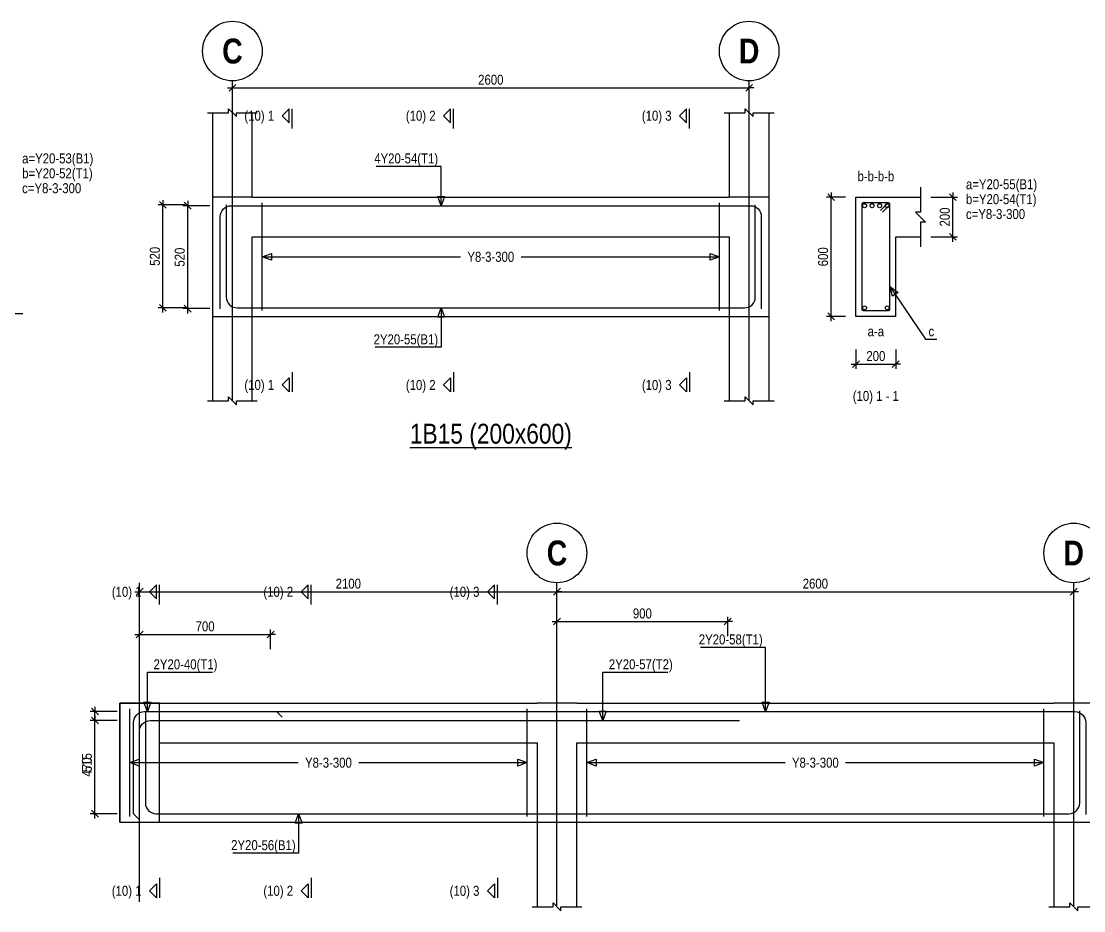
# Model space of a CAD drawing. Extents: x 0 to 206258, y -403073 to 0.
# Drawn here: x 51953 to 62645, y -273364 to -264414 of the extents above; entities that cross this region are included whole.
import ezdxf
from ezdxf.enums import TextEntityAlignment as Align
from ezdxf.lldxf.tags import DXFTag

# ---------------------------------------------------------------- set-up
doc = ezdxf.new("R2010")
doc.units = 0
doc.header["$LTSCALE"] = 1000
for name, color, linetype in [('Axis Circle(Dir 2)', 150, 'Continuous'), ('Axis Label(Dir 1)', 7, 'Continuous'), ('Axis Line(Dir 2)', 150, 'CENTER2'), ('Break Line', 5, 'Continuous'), ('Dimension Line', 5, 'Continuous'), ('Front Elevation Line', 40, 'Continuous'), ('Leader Line', 5, 'Continuous'), ('Link Line', 3, 'Continuous'), ('Rebar Kink', 4, 'Continuous'), ('Rebar Label', 6, 'Continuous'), ('Rebar Line', 7, 'Continuous'), ('Section Label', 1, 'Continuous'), ('Section Line', 1, 'Continuous'), ('Top Rebar Label', 6, 'Continuous'), ('Top Rebar Line', 7, 'Continuous')]:
    doc.layers.add(name, color=color, linetype=linetype)
for name, color, linetype, true_color in [('Back Elevation Line', 191, 'HIDDEN2', 0xd4aaff), ('Beam Label(D)', 94, 'Continuous', 0x008100), ('Beam Line(D)', 112, 'Continuous', 0x00bd5e), ('Link Label', 94, 'Continuous', 0x008100)]:
    doc.layers.add(name, color=color, linetype=linetype, true_color=true_color)
doc.styles.add('Axis Label(Dir 1)', font='ARIALNB.TTF', dxfattribs={"height": 250})
doc.styles.add('Beam Label(D)', font='ARIALN.TTF', dxfattribs={"height": 200})
doc.styles.add('Dimension Text', font='ARIALN.TTF', dxfattribs={"height": 100})
doc.styles.add('Link Label', font='ARIALN.TTF', dxfattribs={"height": 100})
doc.styles.add('Rebar Label', font='ARIALN.TTF', dxfattribs={"height": 100})
doc.styles.add('Section Label', font='ARIALN.TTF', dxfattribs={"height": 100})
doc.styles.add('Top Rebar Label', font='ARIALN.TTF', dxfattribs={"height": 100})
tags = doc.linetypes.add('CENTER2', pattern=[1.125, 0.75, -0.125, 0.125, -0.125]).pattern_tags.tags
tags[10:11] = [DXFTag(74, 4), DXFTag(75, 0), DXFTag(340, '0'), DXFTag(46, 0.0), DXFTag(50, 0.0), DXFTag(44, 0.0), DXFTag(45, 0.0)]
tags[8:9] = [DXFTag(74, 4), DXFTag(75, 0), DXFTag(340, '0'), DXFTag(46, 0.0), DXFTag(50, 0.0), DXFTag(44, 0.0), DXFTag(45, 0.0)]
tags[6:7] = [DXFTag(74, 4), DXFTag(75, 0), DXFTag(340, '0'), DXFTag(46, 0.0), DXFTag(50, 0.0), DXFTag(44, 0.0), DXFTag(45, 0.0)]
tags[4:5] = [DXFTag(74, 4), DXFTag(75, 0), DXFTag(340, '0'), DXFTag(46, 0.0), DXFTag(50, 0.0), DXFTag(44, 0.0), DXFTag(45, 0.0)]
tags = doc.linetypes.add('HIDDEN2', pattern=[0.1875, 0.125, -0.0625]).pattern_tags.tags
tags[6:7] = [DXFTag(74, 4), DXFTag(75, 0), DXFTag(340, '0'), DXFTag(46, 0.0), DXFTag(50, 0.0), DXFTag(44, 0.0), DXFTag(45, 0.0)]
tags[4:5] = [DXFTag(74, 4), DXFTag(75, 0), DXFTag(340, '0'), DXFTag(46, 0.0), DXFTag(50, 0.0), DXFTag(44, 0.0), DXFTag(45, 0.0)]
doc.dimstyles.new('BEAM', dxfattribs={"dimtxt": 100, "dimasz": 30, "dimexe": 48.3, "dimexo": 103.5, "dimgap": 30, "dimtad": 1, "dimtoh": 1, "dimdec": 1, "dimlfac": 0.5, "dimdsep": 46, "dimtxsty": 'Dimension Text', "dimblk": 'PCDIM_TICK', "dimcen": 0.09, "dimclrd": 5, "dimclre": 5, "dimclrt": 5, "dimadec": 1, "dimazin": 0, "dimtp": 1, "dimtm": 1, "dimtfac": 1, "dimtdec": 4, "dimtofl": 0, "dimtmove": 0, "dimatfit": 3, "dimfxl": 1, "dimtolj": 1, "dimtzin": 0, "dimarcsym": 0})

# ---------------------------------------------------------------- blocks, each defined once
blk = doc.blocks.new('PCDIM_TICK')
at = {"layer": 'Dimension Line', "color": 0, "transparency": 33554687}
for p, q in [((1.15, 1.15), (-1.15, -1.15)), ((1.61, 0), (0, 0))]:
    blk.add_line(p, q, dxfattribs=at)
blk = doc.blocks.new('*U3417')
at = {"layer": 'Dimension Line', "color": 5, "true_color": 0x0000ff, "transparency": 16777216}
for p, q in [((53852, -266270), (53580, -266270)), ((53628, -267306), (53628, -266270)), ((53852, -267306), (53580, -267306))]:
    blk.add_line(p, q, dxfattribs=at)
at = {"layer": 'Dimension Line', "color": 5, "true_color": 0x0000ff, "transparency": 16777216, "xscale": 30, "yscale": 30}
for p, rotation in [((53628, -266270), 89.99999999999447), ((53628, -267306), 269.9999999999834)]:
    blk.add_blockref('PCDIM_TICK', p, dxfattribs=dict(at, rotation=rotation))
at = {"layer": 'Dimension Line', "color": 5, "true_color": 0x0000ff, "transparency": 16777216, "insert": (53598, -266788), "char_height": 100, "width": 181.5, "attachment_point": 8, "rotation": 90, "style": 'Dimension Text'}
blk.add_mtext('520', dxfattribs=at)
blk = doc.blocks.new('*U3418')
at = {"layer": 'Dimension Line', "color": 5, "true_color": 0x0000ff, "transparency": 16777216}
for p, q in [((53602, -266262), (53330, -266262)), ((53378, -267298), (53378, -266262)), ((53602, -267298), (53330, -267298))]:
    blk.add_line(p, q, dxfattribs=at)
at = {"layer": 'Dimension Line', "color": 5, "true_color": 0x0000ff, "transparency": 16777216, "xscale": 30, "yscale": 30}
for p, rotation in [((53378, -266262), 89.99999999999447), ((53378, -267298), 269.9999999999834)]:
    blk.add_blockref('PCDIM_TICK', p, dxfattribs=dict(at, rotation=rotation))
at = {"layer": 'Dimension Line', "color": 5, "true_color": 0x0000ff, "transparency": 16777216, "insert": (53348, -266780), "char_height": 100, "width": 181.5, "attachment_point": 8, "rotation": 90, "style": 'Dimension Text'}
blk.add_mtext('520', dxfattribs=at)
blk = doc.blocks.new('*U3419')
at = {"layer": 'Dimension Line', "color": 5, "true_color": 0x0000ff, "transparency": 16777216}
for p, q in [((54078, -265231), (54078, -265036)), ((59278, -265231), (59278, -265036)), ((54078, -265084), (59278, -265084))]:
    blk.add_line(p, q, dxfattribs=at)
at = {"layer": 'Dimension Line', "color": 5, "true_color": 0x0000ff, "transparency": 16777216, "xscale": 30, "yscale": 30, "rotation": 180.0000000000004}
blk.add_blockref('PCDIM_TICK', (54078, -265084), dxfattribs=at)
at = {"layer": 'Dimension Line', "color": 5, "true_color": 0x0000ff, "transparency": 16777216, "xscale": 30, "yscale": 30}
blk.add_blockref('PCDIM_TICK', (59278, -265084), dxfattribs=at)
at = {"layer": 'Dimension Line', "color": 5, "true_color": 0x0000ff, "transparency": 16777216, "insert": (56678, -265054), "char_height": 100, "width": 247.25, "attachment_point": 8, "style": 'Dimension Text'}
blk.add_mtext('2600', dxfattribs=at)
blk = doc.blocks.new('*U3420')
at = {"layer": 'Dimension Line', "color": 5, "true_color": 0x0000ff, "transparency": 16777216}
for p, q in [((61106, -266184), (61376, -266184)), ((61328, -266584), (61328, -266184)), ((61106, -266584), (61376, -266584))]:
    blk.add_line(p, q, dxfattribs=at)
at = {"layer": 'Dimension Line', "color": 5, "true_color": 0x0000ff, "transparency": 16777216, "xscale": 30, "yscale": 30}
for p, rotation in [((61328, -266184), 89.99999999999447), ((61328, -266584), 269.9999999999834)]:
    blk.add_blockref('PCDIM_TICK', p, dxfattribs=dict(at, rotation=rotation))
at = {"layer": 'Dimension Line', "color": 5, "true_color": 0x0000ff, "transparency": 16777216, "insert": (61298, -266384), "char_height": 100, "width": 182.77, "attachment_point": 8, "rotation": 90, "style": 'Dimension Text'}
blk.add_mtext('200', dxfattribs=at)
blk = doc.blocks.new('*U3421')
at = {"layer": 'Dimension Line', "color": 5, "true_color": 0x0000ff, "transparency": 16777216}
for p, q in [((60249, -266184), (60055, -266184)), ((60103, -267384), (60103, -266184)), ((60249, -267384), (60055, -267384))]:
    blk.add_line(p, q, dxfattribs=at)
at = {"layer": 'Dimension Line', "color": 5, "true_color": 0x0000ff, "transparency": 16777216, "xscale": 30, "yscale": 30}
for p, rotation in [((60103, -266184), 89.99999999999447), ((60103, -267384), 269.9999999999834)]:
    blk.add_blockref('PCDIM_TICK', p, dxfattribs=dict(at, rotation=rotation))
at = {"layer": 'Dimension Line', "color": 5, "true_color": 0x0000ff, "transparency": 16777216, "insert": (60073, -266784), "char_height": 100, "width": 181.97, "attachment_point": 8, "rotation": 90, "style": 'Dimension Text'}
blk.add_mtext('600', dxfattribs=at)
blk = doc.blocks.new('*U3422')
at = {"layer": 'Dimension Line', "color": 5, "true_color": 0x0000ff, "transparency": 16777216}
for p, q in [((60353, -267718), (60353, -267913)), ((60753, -267718), (60753, -267913)), ((60353, -267864), (60753, -267864))]:
    blk.add_line(p, q, dxfattribs=at)
at = {"layer": 'Dimension Line', "color": 5, "true_color": 0x0000ff, "transparency": 16777216, "xscale": 30, "yscale": 30, "rotation": 180.0000000000004}
blk.add_blockref('PCDIM_TICK', (60353, -267864), dxfattribs=at)
at = {"layer": 'Dimension Line', "color": 5, "true_color": 0x0000ff, "transparency": 16777216, "xscale": 30, "yscale": 30}
blk.add_blockref('PCDIM_TICK', (60753, -267864), dxfattribs=at)
at = {"layer": 'Dimension Line', "color": 5, "true_color": 0x0000ff, "transparency": 16777216, "insert": (60553, -267834), "char_height": 100, "width": 182.77, "attachment_point": 8, "style": 'Dimension Text'}
blk.add_mtext('200', dxfattribs=at)
blk = doc.blocks.new('*U3461')
at = {"layer": 'Dimension Line', "color": 5, "true_color": 0x0000ff, "transparency": 16777216}
for p, q in [((53144, -270731), (53144, -270536)), ((53144, -270584), (54462, -270584)), ((54462, -270731), (54462, -270536))]:
    blk.add_line(p, q, dxfattribs=at)
at = {"layer": 'Dimension Line', "color": 5, "true_color": 0x0000ff, "transparency": 16777216, "xscale": 30, "yscale": 30, "rotation": 180.0000000000004}
blk.add_blockref('PCDIM_TICK', (53144, -270584), dxfattribs=at)
at = {"layer": 'Dimension Line', "color": 5, "true_color": 0x0000ff, "transparency": 16777216, "xscale": 30, "yscale": 30}
blk.add_blockref('PCDIM_TICK', (54462, -270584), dxfattribs=at)
at = {"layer": 'Dimension Line', "color": 5, "true_color": 0x0000ff, "transparency": 16777216, "insert": (53803, -270554), "char_height": 100, "width": 180.83, "attachment_point": 8, "style": 'Dimension Text'}
blk.add_mtext('700', dxfattribs=at)
blk = doc.blocks.new('*U3462')
at = {"layer": 'Dimension Line', "color": 5, "true_color": 0x0000ff, "transparency": 16777216}
for p, q in [((52918, -271360), (52646, -271360)), ((52694, -272388), (52694, -271360)), ((52918, -272388), (52646, -272388))]:
    blk.add_line(p, q, dxfattribs=at)
at = {"layer": 'Dimension Line', "color": 5, "true_color": 0x0000ff, "transparency": 16777216, "xscale": 30, "yscale": 30}
for p, rotation in [((52694, -271360), 89.99999999999447), ((52694, -272388), 269.9999999999834)]:
    blk.add_blockref('PCDIM_TICK', p, dxfattribs=dict(at, rotation=rotation))
at = {"layer": 'Dimension Line', "color": 5, "true_color": 0x0000ff, "transparency": 16777216, "insert": (52664, -271874), "char_height": 100, "width": 182.37, "attachment_point": 8, "rotation": 90, "style": 'Dimension Text'}
blk.add_mtext('515', dxfattribs=at)
blk = doc.blocks.new('*U3463')
at = {"layer": 'Dimension Line', "color": 5, "true_color": 0x0000ff, "transparency": 16777216}
for p, q in [((53144, -270301), (53144, -270106)), ((53144, -270154), (57344, -270154)), ((57344, -270301), (57344, -270106))]:
    blk.add_line(p, q, dxfattribs=at)
at = {"layer": 'Dimension Line', "color": 5, "true_color": 0x0000ff, "transparency": 16777216, "xscale": 30, "yscale": 30, "rotation": 180.0000000000004}
blk.add_blockref('PCDIM_TICK', (53144, -270154), dxfattribs=at)
at = {"layer": 'Dimension Line', "color": 5, "true_color": 0x0000ff, "transparency": 16777216, "xscale": 30, "yscale": 30}
blk.add_blockref('PCDIM_TICK', (57344, -270154), dxfattribs=at)
at = {"layer": 'Dimension Line', "color": 5, "true_color": 0x0000ff, "transparency": 16777216, "insert": (55244, -270124), "char_height": 100, "width": 247.25, "attachment_point": 8, "style": 'Dimension Text'}
blk.add_mtext('2100', dxfattribs=at)
blk = doc.blocks.new('*U3473')
at = {"layer": 'Dimension Line', "color": 5, "true_color": 0x0000ff, "transparency": 16777216}
for p, q in [((57344, -270601), (57344, -270406)), ((59062, -270601), (59062, -270406)), ((57344, -270454), (59062, -270454))]:
    blk.add_line(p, q, dxfattribs=at)
at = {"layer": 'Dimension Line', "color": 5, "true_color": 0x0000ff, "transparency": 16777216, "xscale": 30, "yscale": 30, "rotation": 180.0000000000004}
blk.add_blockref('PCDIM_TICK', (57344, -270454), dxfattribs=at)
at = {"layer": 'Dimension Line', "color": 5, "true_color": 0x0000ff, "transparency": 16777216, "xscale": 30, "yscale": 30}
blk.add_blockref('PCDIM_TICK', (59062, -270454), dxfattribs=at)
at = {"layer": 'Dimension Line', "color": 5, "true_color": 0x0000ff, "transparency": 16777216, "insert": (58203, -270424), "char_height": 100, "width": 181.5, "attachment_point": 8, "style": 'Dimension Text'}
blk.add_mtext('900', dxfattribs=at)
blk = doc.blocks.new('*U3474')
at = {"layer": 'Dimension Line', "color": 5, "true_color": 0x0000ff, "transparency": 16777216}
for p, q in [((52918, -271450), (52646, -271450)), ((52694, -272388), (52694, -271450)), ((52918, -272388), (52646, -272388))]:
    blk.add_line(p, q, dxfattribs=at)
at = {"layer": 'Dimension Line', "color": 5, "true_color": 0x0000ff, "transparency": 16777216, "xscale": 30, "yscale": 30}
for p, rotation in [((52694, -271450), 89.99999999999447), ((52694, -272388), 269.9999999999834)]:
    blk.add_blockref('PCDIM_TICK', p, dxfattribs=dict(at, rotation=rotation))
at = {"layer": 'Dimension Line', "color": 5, "true_color": 0x0000ff, "transparency": 16777216, "insert": (52664, -271919), "char_height": 100, "width": 184.72, "attachment_point": 8, "rotation": 90, "style": 'Dimension Text'}
blk.add_mtext('470', dxfattribs=at)
blk = doc.blocks.new('*U3476')
at = {"layer": 'Dimension Line', "color": 5, "true_color": 0x0000ff, "transparency": 16777216}
for p, q in [((57344, -270301), (57344, -270106)), ((57344, -270154), (62544, -270154)), ((62544, -270301), (62544, -270106))]:
    blk.add_line(p, q, dxfattribs=at)
at = {"layer": 'Dimension Line', "color": 5, "true_color": 0x0000ff, "transparency": 16777216, "xscale": 30, "yscale": 30, "rotation": 180.0000000000004}
blk.add_blockref('PCDIM_TICK', (57344, -270154), dxfattribs=at)
at = {"layer": 'Dimension Line', "color": 5, "true_color": 0x0000ff, "transparency": 16777216, "xscale": 30, "yscale": 30}
blk.add_blockref('PCDIM_TICK', (62544, -270154), dxfattribs=at)
at = {"layer": 'Dimension Line', "color": 5, "true_color": 0x0000ff, "transparency": 16777216, "insert": (59944, -270124), "char_height": 100, "width": 247.25, "attachment_point": 8, "style": 'Dimension Text'}
blk.add_mtext('2600', dxfattribs=at)

msp = doc.modelspace()

# ---------------------------------------------------------------- linework, layer by layer
at = {"layer": 'Axis Circle(Dir 2)', "transparency": 33554687}
for centre in [(54077.965, -264714.284), (59277.965, -264714.284), (57343.964, -269764.284), (62543.964, -269764.284)]:
    msp.add_circle(centre, 300, dxfattribs=at)
at = {"layer": 'Axis Line(Dir 2)', "transparency": 33554687}
for points in [[(54077.965, -268234.284), (54077.965, -265014.284)], [(59277.965, -268234.284), (59277.965, -265014.284)], [(53143.964, -273274.284), (53143.964, -270064.284)], [(57343.964, -273324.284), (57343.964, -270064.284)], [(62543.964, -273324.284), (62543.964, -270064.284)]]:
    msp.add_lwpolyline(points, dxfattribs=at)
at = {"layer": 'Back Elevation Line', "transparency": 33554687}
for points in [[(54277.965, -266184.284), (53877.965, -266184.284)], [(53877.965, -266184.284), (53877.965, -267384.284)], [(54277.965, -266184.284), (59077.965, -266184.284)], [(59477.965, -266184.284), (59077.965, -266184.284)], [(59477.965, -267384.284), (59477.965, -266184.284)], [(54277.965, -267384.284), (54277.965, -266584.284)], [(54277.965, -266584.284), (59077.965, -266584.284)], [(59077.965, -266584.284), (59077.965, -267384.284)], [(53877.965, -267384.284), (54277.965, -267384.284)], [(59077.965, -267384.284), (59477.965, -267384.284)], [(53343.964, -271274.284), (52943.964, -271274.284)], [(52943.964, -271274.284), (52943.964, -272474.284)], [(53343.964, -271274.284), (57143.964, -271274.284)], [(57543.964, -271274.284), (57143.964, -271274.284)], [(57543.964, -271274.284), (62343.964, -271274.284)], [(62743.964, -271274.284), (62343.964, -271274.284)], [(53343.964, -272474.284), (53343.964, -271674.284)], [(53343.964, -271674.284), (57143.964, -271674.284)], [(57143.964, -271674.284), (57143.964, -272474.284)], [(57543.964, -272474.284), (57543.964, -271674.284)], [(57543.964, -271674.284), (62343.964, -271674.284)], [(62343.964, -271674.284), (62343.964, -272474.284)], [(52943.964, -272474.284), (53343.964, -272474.284)], [(57143.964, -272474.284), (57543.964, -272474.284)], [(62343.964, -272474.284), (62743.964, -272474.284)]]:
    msp.add_lwpolyline(points, dxfattribs=at)
at = {"layer": 'Beam Line(D)', "transparency": 33554687}
for points in [[(53877.965, -265334.284), (53877.965, -266184.284)], [(54277.965, -266184.284), (54277.965, -265334.284)], [(59077.965, -265334.284), (59077.965, -266184.284)], [(59477.965, -266184.284), (59477.965, -265334.284)], [(53877.965, -266184.284), (53877.965, -268234.284)], [(54277.965, -266184.284), (59077.965, -266184.284)], [(59477.965, -268234.284), (59477.965, -266184.284)], [(60352.965, -266184.284), (60752.965, -266184.284)], [(60752.965, -267384.284), (60352.965, -267384.284), (60352.965, -266184.284)], [(60752.965, -266184.284), (60752.965, -266184.284)], [(60752.965, -266184.284), (61002.965, -266184.284)], [(60752.965, -267384.284), (60752.965, -266584.284), (61002.965, -266584.284)], [(54277.965, -268234.284), (54277.965, -267384.284)], [(54277.965, -267384.284), (59077.965, -267384.284)], [(59077.965, -267384.284), (59077.965, -268234.284)], [(52943.964, -271274.284), (57143.964, -271274.284)], [(52943.964, -272474.284), (52943.964, -271274.284)], [(57543.964, -271274.284), (57143.964, -271274.284)], [(57543.964, -271274.284), (62343.964, -271274.284)], [(62743.964, -271274.284), (62343.964, -271274.284)], [(52943.964, -272474.284), (57143.964, -272474.284)], [(57143.964, -272474.284), (57143.964, -273324.284)], [(57543.964, -273324.284), (57543.964, -272474.284)], [(57543.964, -272474.284), (62343.964, -272474.284)], [(62343.964, -272474.284), (62343.964, -273324.284)]]:
    msp.add_lwpolyline(points, dxfattribs=at)
at = {"layer": 'Break Line', "transparency": 33554687}
for points in [[(53827.965, -265334.284), (54037.965, -265334.284), (54037.965, -265294.284), (54117.965, -265374.284), (54117.965, -265334.284), (54327.965, -265334.284)], [(59027.965, -265334.284), (59237.965, -265334.284), (59237.965, -265294.284), (59317.965, -265374.284), (59317.965, -265334.284), (59527.965, -265334.284)], [(61002.965, -266084.284), (61002.965, -266334.284), (60952.965, -266334.284), (61052.965, -266434.284), (61002.965, -266434.284), (61002.965, -266684.284)], [(53827.965, -268234.284), (54037.965, -268234.284), (54037.965, -268194.284), (54117.965, -268274.284), (54117.965, -268234.284), (54327.965, -268234.284)], [(59027.965, -268234.284), (59237.965, -268234.284), (59237.965, -268194.284), (59317.965, -268274.284), (59317.965, -268234.284), (59527.965, -268234.284)], [(57093.964, -273324.284), (57303.964, -273324.284), (57303.964, -273284.284), (57383.964, -273364.284), (57383.964, -273324.284), (57593.964, -273324.284)], [(62293.964, -273324.284), (62503.964, -273324.284), (62503.964, -273284.284), (62583.964, -273364.284), (62583.964, -273324.284), (62793.965, -273324.284)]]:
    msp.add_lwpolyline(points, dxfattribs=at)
at = {"layer": 'Front Elevation Line', "transparency": 33554687}
for points in [[(53343.964, -271274.284), (52943.964, -271274.284)], [(52943.964, -271274.284), (52943.964, -272474.284)], [(53343.964, -272474.284), (53343.964, -271274.284)], [(52943.964, -272474.284), (53343.964, -272474.284)]]:
    msp.add_lwpolyline(points, dxfattribs=at)
at = {"layer": 'Leader Line', "transparency": 33554687}
for points in [[(56177.965, -266270.284), (56177.965, -265874.284), (55522.973, -265874.284)], [(56143.763, -266176.314), (56212.167, -266176.314), (56177.965, -266270.284), (56143.763, -266176.314)], [(54377.965, -266784.284), (54471.934, -266750.082), (54471.934, -266818.486), (54377.965, -266784.284), (56373.321, -266784.284)], [(56982.609, -266784.284), (58977.965, -266784.284), (58883.996, -266818.486), (58883.996, -266750.082), (58977.965, -266784.284)], [(51496.532, -266824.282), (51854.533, -267354.284), (51967.662, -267354.284)], [(60775.905, -267143.009), (60719.221, -267181.297), (60694.965, -267084.284), (60775.905, -267143.009)], [(60694.965, -267084.284), (61052.965, -267614.284), (61166.094, -267614.284)], [(56177.965, -267298.284), (56177.965, -267694.284), (55515.291, -267694.284)], [(56212.167, -267392.253), (56143.763, -267392.253), (56177.965, -267298.284), (56212.167, -267392.253)], [(59443.964, -271360.284), (59443.964, -270714.284), (58788.973, -270714.284)], [(53221.964, -271360.284), (53221.964, -270964.284), (53876.955, -270964.284)], [(57803.964, -271450.284), (57803.964, -270964.284), (58458.955, -270964.284)], [(53187.762, -271266.314), (53256.166, -271266.314), (53221.964, -271360.284), (53187.762, -271266.314)], [(59409.762, -271266.314), (59478.166, -271266.314), (59443.964, -271360.284), (59409.762, -271266.314)], [(57769.762, -271356.314), (57838.166, -271356.314), (57803.964, -271450.284), (57769.762, -271356.314)], [(53043.964, -271874.284), (53137.933, -271840.082), (53137.933, -271908.486), (53043.964, -271874.284), (54739.32, -271874.284)], [(55348.608, -271874.284), (57043.964, -271874.284), (56949.995, -271908.486), (56949.995, -271840.082), (57043.964, -271874.284)], [(57643.964, -271874.284), (57737.933, -271840.082), (57737.933, -271908.486), (57643.964, -271874.284), (59639.32, -271874.284)], [(60248.608, -271874.284), (62243.964, -271874.284), (62149.994, -271908.486), (62149.994, -271840.082), (62243.964, -271874.284)], [(54743.964, -272388.284), (54743.964, -272784.284), (54081.291, -272784.284)], [(54778.166, -272482.253), (54709.762, -272482.253), (54743.964, -272388.284), (54778.166, -272482.253)]]:
    msp.add_lwpolyline(points, dxfattribs=at)
at = {"layer": 'Link Line', "transparency": 33554687}
for p, q in [((54377.965, -267326.284), (54377.965, -266242.284)), ((58977.965, -267326.284), (58977.965, -266242.284)), ((53043.964, -272416.284), (53043.964, -271332.284)), ((57043.964, -272416.284), (57043.964, -271332.284)), ((57643.964, -272416.284), (57643.964, -271332.284)), ((62243.964, -272416.284), (62243.964, -271332.284))]:
    msp.add_line(p, q, dxfattribs=at)
msp.add_lwpolyline([(60620.154, -266336.894), (60690.864, -266266.183, 0.668178638), (60680.965, -266242.284), (60424.965, -266242.284, 0.414213562), (60410.965, -266256.284), (60410.965, -267312.284, 0.414213562), (60424.965, -267326.284), (60680.965, -267326.284, 0.414213562), (60694.965, -267312.284), (60694.965, -266256.284, 0.668178638), (60671.065, -266246.384), (60600.355, -266317.095)], format="xyb", dxfattribs=at)
at = {"layer": 'Rebar Kink', "transparency": 33554687}
for p, q in [((54578.533, -271416.852), (54521.964, -271360.284)), ((53138.533, -272444.852), (53081.964, -272388.284)), ((53138.533, -272444.852), (53081.964, -272388.284))]:
    msp.add_line(p, q, dxfattribs=at)
at = {"layer": 'Rebar Line', "transparency": 33554687}
for points in [[(54015.965, -266262.284), (54015.965, -267188.328, 0.414213562), (54125.92, -267298.284), (59230.009, -267298.284, 0.414213543), (59339.965, -267188.328), (59339.965, -266262.284)], [(53201.964, -271360.284), (53201.964, -272278.328, 0.414213562), (53311.92, -272388.284), (62496.008, -272388.284, 0.414213543), (62605.964, -272278.328), (62605.965, -271352.284)]]:
    msp.add_lwpolyline(points, format="xyb", dxfattribs=at)
for centre in [(60438.965, -266270.284), (60514.965, -266270.284), (60590.965, -266270.284), (60666.965, -266270.284), (60438.965, -267298.284), (60666.965, -267298.284)]:
    msp.add_circle(centre, 20, dxfattribs=at)
at = {"layer": 'Section Line', "transparency": 33554687}
for points in [[(54647.965, -265294.284), (54577.254, -265364.994), (54647.965, -265435.705), (54647.965, -265294.284)], [(54677.965, -265494.284), (54677.965, -265294.284)], [(56272.965, -265294.284), (56202.254, -265364.994), (56272.965, -265435.705), (56272.965, -265294.284)], [(56302.965, -265494.284), (56302.965, -265294.284)], [(58647.965, -265294.284), (58577.254, -265364.994), (58647.965, -265435.705), (58647.965, -265294.284)], [(58677.965, -265494.284), (58677.965, -265294.284)], [(54677.965, -267944.284), (54677.965, -268144.284)], [(56302.965, -267944.284), (56302.965, -268144.284)], [(58677.965, -267944.284), (58677.965, -268144.284)], [(54647.965, -268144.284), (54647.965, -268144.284), (54577.254, -268073.573), (54647.965, -268002.862), (54647.965, -268144.284)], [(56272.965, -268144.284), (56272.965, -268144.284), (56202.254, -268073.573), (56272.965, -268002.862), (56272.965, -268144.284)], [(58647.965, -268144.284), (58647.965, -268144.284), (58577.254, -268073.573), (58647.965, -268002.862), (58647.965, -268144.284)], [(53313.964, -270084.284), (53243.253, -270154.994), (53313.964, -270225.705), (53313.964, -270084.284)], [(53343.964, -270284.284), (53343.964, -270084.284)], [(54838.964, -270084.284), (54768.253, -270154.994), (54838.964, -270225.705), (54838.964, -270084.284)], [(54868.964, -270284.284), (54868.964, -270084.284)], [(56713.964, -270084.284), (56643.253, -270154.994), (56713.964, -270225.705), (56713.964, -270084.284)], [(56743.964, -270284.284), (56743.964, -270084.284)], [(53343.964, -273034.284), (53343.964, -273234.284)], [(54868.964, -273034.284), (54868.964, -273234.284)], [(56743.964, -273034.284), (56743.964, -273234.284)], [(53313.964, -273234.284), (53313.964, -273234.284), (53243.253, -273163.573), (53313.964, -273092.862), (53313.964, -273234.284)], [(54838.964, -273234.284), (54838.964, -273234.284), (54768.253, -273163.573), (54838.964, -273092.862), (54838.964, -273234.284)], [(56713.964, -273234.284), (56713.964, -273234.284), (56643.253, -273163.573), (56713.964, -273092.862), (56713.964, -273234.284)]]:
    msp.add_lwpolyline(points, dxfattribs=at)
at = {"layer": 'Top Rebar Line', "transparency": 33554687}
for points in [[(53955.965, -267306.284), (53955.965, -266380.239, -0.414213562), (54065.92, -266270.284), (59290.009, -266270.284, -0.414213562), (59399.965, -266380.239), (59399.965, -267306.284)], [(53081.964, -272388.284), (53081.964, -271470.239, -0.414213562), (53191.92, -271360.284), (54521.964, -271360.284)], [(53081.964, -272388.284), (53081.964, -271470.239, -0.414213562), (53191.92, -271360.284), (62556.008, -271360.284, -0.414213562), (62665.964, -271470.239), (62665.964, -272396.284)], [(53141.964, -272388.284), (53141.964, -271560.239, -0.414213562), (53251.92, -271450.284), (59181.964, -271450.284)]]:
    msp.add_lwpolyline(points, format="xyb", dxfattribs=at)

# ---------------------------------------------------------------- texts
at = {"layer": 'Axis Label(Dir 1)', "transparency": 33554687, "style": 'Axis Label(Dir 1)'}
for s, p in [('C', (54077.965, -264714.284)), ('D', (59277.965, -264714.284)), ('C', (57343.964, -269764.284)), ('D', (62543.964, -269764.284))]:
    msp.add_text(s, height=250, dxfattribs=at).set_placement(p, align=Align.MIDDLE_CENTER)
at = {"layer": 'Beam Label(D)', "transparency": 33554687, "style": 'Beam Label(D)'}
msp.add_text('%%U1B15 (200x600)', height=200, dxfattribs=at).set_placement((56677.965, -268464.284), align=Align.TOP_CENTER)
at = {"layer": 'Link Label', "transparency": 33554687, "style": 'Link Label'}
for s, p in [(' c=Y8-3-300', (51929.533, -266144.284)), (' c=Y8-3-300', (61427.965, -266404.284)), ('c', (61082.965, -267584.284))]:
    msp.add_text(s, height=100, dxfattribs=at).set_placement(p)
for p in [(56677.965, -266784.284), (55043.964, -271874.284), (59943.964, -271874.284)]:
    msp.add_text('Y8-3-300', height=100, dxfattribs=at).set_placement(p, align=Align.MIDDLE_CENTER)
at = {"layer": 'Rebar Label', "transparency": 33554687, "style": 'Rebar Label'}
for s, p in [(' a=Y20-53(B1)', (51929.533, -265844.284)), (' a=Y20-55(B1)', (61427.965, -266104.284))]:
    msp.add_text(s, height=100, dxfattribs=at).set_placement(p)
for s, p in [('b-b-b-b', (60552.965, -266054.284)), ('a-a', (60552.965, -267614.284))]:
    msp.add_text(s, height=100, dxfattribs=at).set_placement(p, align=Align.BOTTOM_CENTER)
for s, p in [(' 2Y20-55(B1)', (56147.965, -267664.284)), (' 2Y20-56(B1)', (54713.964, -272754.284))]:
    msp.add_text(s, height=100, dxfattribs=at).set_placement(p, align=Align.RIGHT)
at = {"layer": 'Section Label', "transparency": 33554687, "style": 'Section Label'}
for s, p in [('(10) 1', (54497.254, -265364.994)), ('(10) 2', (56122.254, -265364.994)), ('(10) 3', (58497.254, -265364.994)), ('(10) 1', (54497.254, -268073.573)), ('(10) 2', (56122.254, -268073.573)), ('(10) 3', (58497.254, -268073.573)), ('(10) 1', (53163.253, -270154.994)), ('(10) 2', (54688.253, -270154.994)), ('(10) 3', (56563.253, -270154.994)), ('(10) 1', (53163.253, -273163.573)), ('(10) 2', (54688.253, -273163.573)), ('(10) 3', (56563.253, -273163.573))]:
    msp.add_text(s, height=100, dxfattribs=at).set_placement(p, align=Align.MIDDLE_RIGHT)
msp.add_text('(10) 1 - 1', height=100, dxfattribs=at).set_placement((60552.965, -268264.284), align=Align.BOTTOM_CENTER)
at = {"layer": 'Top Rebar Label', "transparency": 33554687, "style": 'Top Rebar Label'}
for s, p in [(' 4Y20-54(T1)', (56147.965, -265844.284)), (' 2Y20-58(T1)', (59413.964, -270684.284))]:
    msp.add_text(s, height=100, dxfattribs=at).set_placement(p, align=Align.RIGHT)
for s, p in [(' b=Y20-52(T1)', (51929.533, -265994.284)), (' b=Y20-54(T1)', (61427.965, -266254.284)), (' 2Y20-40(T1)', (53251.964, -270934.284)), (' 2Y20-57(T2)', (57833.964, -270934.284))]:
    msp.add_text(s, height=100, dxfattribs=at).set_placement(p)

# ---------------------------------------------------------------- dimensions: what is measured, and where the dimension line sits
at = {"layer": 'Dimension Line', "transparency": 33554687}
for base, p1, p2, text, picture, middle in [((56677.965, -265084.284), (54077.965, -265334.284), (59277.965, -265334.284), '2600', '*U3419', (56677.965, -265084.284)), ((60552.965, -267864.284), (60352.965, -267614.284), (60752.965, -267614.284), '200', '*U3422', (60552.965, -267864.284)), ((55243.964, -270154.284), (53143.964, -270404.284), (57343.964, -270404.284), '2100', '*U3463', (55243.964, -270154.284)), ((59943.964, -270154.284), (57343.964, -270404.284), (62543.964, -270404.284), '2600', '*U3476', (59943.964, -270154.284)), ((58202.964, -270454.284), (57343.964, -270704.284), (59061.964, -270704.284), '900', '*U3473', (58202.964, -270454.284)), ((53802.964, -270584.284), (53143.964, -270834.284), (54461.964, -270834.284), '700', '*U3461', (53802.964, -270584.284))]:
    dim = msp.add_linear_dim(base=base, p1=p1, p2=p2, text=text, dimstyle='BEAM', override={"dimscale": 1, "dimtxt": 100, "dimasz": 30, "dimexe": 48.3, "dimexo": 103.5, "dimgap": 30, "dimtad": 1, "dimtih": 0, "dimdec": 1, "dimlfac": 0.5, "dimzin": 8, "dimlunit": 2, "dimpost": '', "dimtxsty": 'Dimension Text', "dimblk": 'PCDIM_TICK', "dimse1": 0, "dimse2": 0, "dimsd2": 0, "dimclrd": 5, "dimclre": 5, "dimclrt": 5, "dimaunit": 0, "dimadec": 1, "dimazin": 0, "dimtol": 0, "dimtp": 1, "dimtm": 1, "dimtmove": 0}, dxfattribs=at)
    dim.commit()
    dim.dimension.update_dxf_attribs({"geometry": picture, "text_midpoint": middle})
for base, p1, p2, text, picture, middle in [((60102.965, -266784.284), (60352.965, -267384.284), (60352.965, -266184.284), '600', '*U3421', (60102.965, -266784.284)), ((61327.965, -266384.284), (61002.965, -266584.284), (61002.965, -266184.284), '200', '*U3420', (61327.965, -266384.284)), ((53377.965, -266780.284), (53705.965, -267298.284), (53705.965, -266262.284), '520', '*U3418', (53377.965, -266780.284)), ((53627.965, -266788.284), (53955.965, -267306.284), (53955.965, -266270.284), '520', '*U3417', (53627.965, -266788.284)), ((52693.964, -271874.284), (53021.964, -272388.284), (53021.964, -271360.284), '515', '*U3462', (52693.964, -271874.284)), ((52693.964, -271919.284), (53021.964, -272388.284), (53021.964, -271450.284), '470', '*U3474', (52693.964, -271919.284))]:
    dim = msp.add_linear_dim(base=base, p1=p1, p2=p2, angle=90, text=text, dimstyle='BEAM', override={"dimscale": 1, "dimtxt": 100, "dimasz": 30, "dimexe": 48.3, "dimexo": 103.5, "dimgap": 30, "dimtad": 1, "dimtih": 0, "dimdec": 1, "dimlfac": 0.5, "dimzin": 8, "dimlunit": 2, "dimpost": '', "dimtxsty": 'Dimension Text', "dimblk": 'PCDIM_TICK', "dimse1": 0, "dimse2": 0, "dimsd2": 0, "dimclrd": 5, "dimclre": 5, "dimclrt": 5, "dimaunit": 0, "dimadec": 1, "dimazin": 0, "dimtol": 0, "dimtp": 1, "dimtm": 1, "dimtmove": 0}, dxfattribs=at)
    dim.commit()
    dim.dimension.update_dxf_attribs({"geometry": picture, "text_midpoint": middle})

doc.saveas('drawing.dxf')
